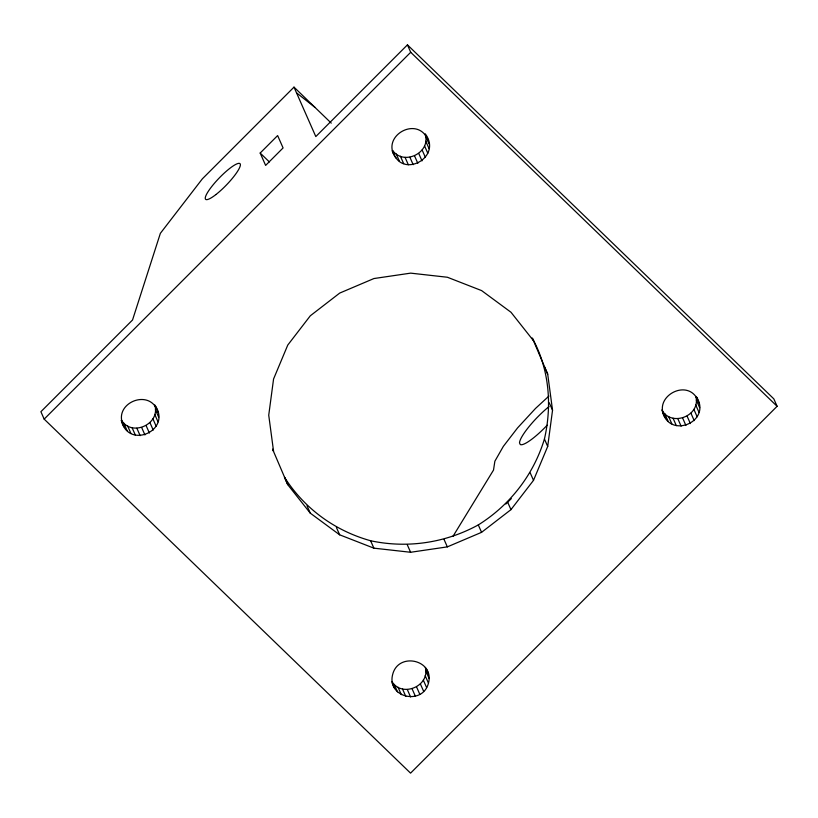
<?xml version="1.0" encoding="UTF-8"?>
<svg xmlns="http://www.w3.org/2000/svg" width="818" height="818" viewBox="0 0 818 818"><rect width="100%" height="100%" fill="white"/><g stroke="black" fill="none" stroke-linecap="round" stroke-linejoin="round"><path stroke-width="1.23" d="M121.585 420.34C131.995 437.231 160.737 423.918 154.755 405.002C172.68 429.992 128.518 450.289 121.32 420.472M392.016 681.639C402.016 698.01 430.166 686.036 425.35 667.478M428.458 683.142C434.777 659.891 398.468 651.609 392.701 674.349C386.382 697.601 422.701 705.883 428.458 683.142L425.186 675.719M532.61 338.652L547.712 374.184L552.539 410.227L547.702 446.434L533.51 480.34L510.953 509.645L481.567 532.334L447.334 546.874L410.605 552.273L373.877 548.162L339.654 534.819L310.278 513.152L287.731 484.645L284.459 477.231C304.429 508.622 334.818 530.77 370.605 540.749C407.262 548.643 445.432 542.917 478.295 524.921C509.962 505.156 533.581 474.788 544.43 439.01C552.232 405.012 549.246 368.785 532.221 337.967M661.823 409.941C671.271 427.385 700.801 415.922 695.883 396.71M662.304 410.881C668.95 440.217 712.754 421.474 696.22 396.474M425.432 134.05C442.845 157.935 400.421 180.001 392.773 150.655C404.061 166.105 431.27 152.424 425.125 134.213M452.978 536.342L493.51 470.084L494.87 461.219L503.326 446.393L517.6 427.865L535.514 408.448L548.96 396.055M293.999 87.127L202.363 178.835L160.359 233.345L132.536 319.991L40.9 411.71L44.172 419.123L410.564 773.143L777.1 406.29L773.828 398.877L407.436 44.857L315.809 136.575L293.999 87.127L331.259 123.129M260.175 153.048L277.629 135.573L283.079 147.935L265.625 165.41L260.175 153.048L269.357 161.923M44.172 419.123L410.708 52.28L407.436 44.857M505.882 504.021L511.291 498.622M296.515 92.833L314.838 107.26M410.708 52.28L777.1 406.29M697.151 398.591C685.873 378.182 652.621 397.517 665.085 417.354M533.54 340.769L510.994 312.261L481.608 290.594L447.395 277.251L410.667 273.14L373.938 278.539L339.705 293.079L310.319 315.779L287.762 345.073L273.57 378.99L268.733 415.196L273.56 451.229L272.629 449.113M158.027 412.415C150.604 386.669 110.767 403.611 124.121 426.832M427.763 139.346C416.955 114.919 379.613 136.79 396.045 158.068M696.2 396.587L699.001 402.947M696.363 400.227L699.635 407.65M695.729 404.951L699.001 412.374M693.879 409.378L697.151 416.791M690.934 413.202L694.206 420.616M687.1 416.157L690.372 423.581M682.641 418.059L685.903 425.472M677.846 418.755L681.118 426.178M673.061 418.223L676.322 425.636M668.592 416.485L671.864 423.898M664.758 413.652L668.03 421.076M544.44 366.771L547.712 374.184M549.267 402.804L552.539 410.227M425.759 136.494L429.031 143.907M425.779 141.248L429.051 148.661M424.542 145.86L427.814 153.283M422.139 150.031L425.411 157.445M418.734 153.457L422.006 160.88M544.43 439.01L547.702 446.434M414.562 155.921L417.834 163.344M409.9 157.25L413.172 164.674M405.063 157.353L408.335 164.776M400.401 156.228L403.673 163.641M396.198 153.937L399.47 161.351M392.211 150.829L393.611 153.999M530.238 472.927L533.51 480.34M507.681 502.221L510.953 509.645M478.295 524.921L481.567 532.334M444.062 539.461L447.334 546.874M407.333 544.86L410.605 552.273M370.605 540.749L373.877 548.162M426.127 668.418L428.458 673.715M425.82 671.005L429.092 678.419M423.335 680.147L426.607 687.56M420.391 683.971L423.663 691.384M416.566 686.926L419.828 694.349M412.098 688.828L415.37 696.241M336.392 527.405L339.654 534.819M407.303 689.533L410.575 696.946M402.517 688.991L405.789 696.415M398.049 687.253L401.321 694.666M394.215 684.431L397.487 691.844M392.211 682.825L394.552 688.122M307.006 505.739L310.278 513.152M155.246 405.943L156.177 408.059M155.389 409.706L158.661 417.119M154.755 414.429L158.027 421.843M152.905 418.847L156.177 426.27M149.96 422.671L153.232 430.084M146.125 425.636L149.397 433.049M141.667 427.528L144.939 434.941M136.872 428.233L140.144 435.646M132.087 427.691L135.359 435.115M127.618 425.953L130.89 433.376M123.784 423.131L127.056 430.544M121.34 420.35L122.271 422.466M272.731 449.573L287.731 484.645M547.181 425.196A30.972 6.278 -46 0 1 520.268 444.522L519.522 442.937A30.972 6.278 -46 0 1 549.042 406.577M215.972 194.52A24.775 5.02 -46 0 0 240.267 164.04A24.775 5.02 -46 0 0 212.199 185.962A24.775 5.02 -46 0 0 215.972 194.52"/></g></svg>
